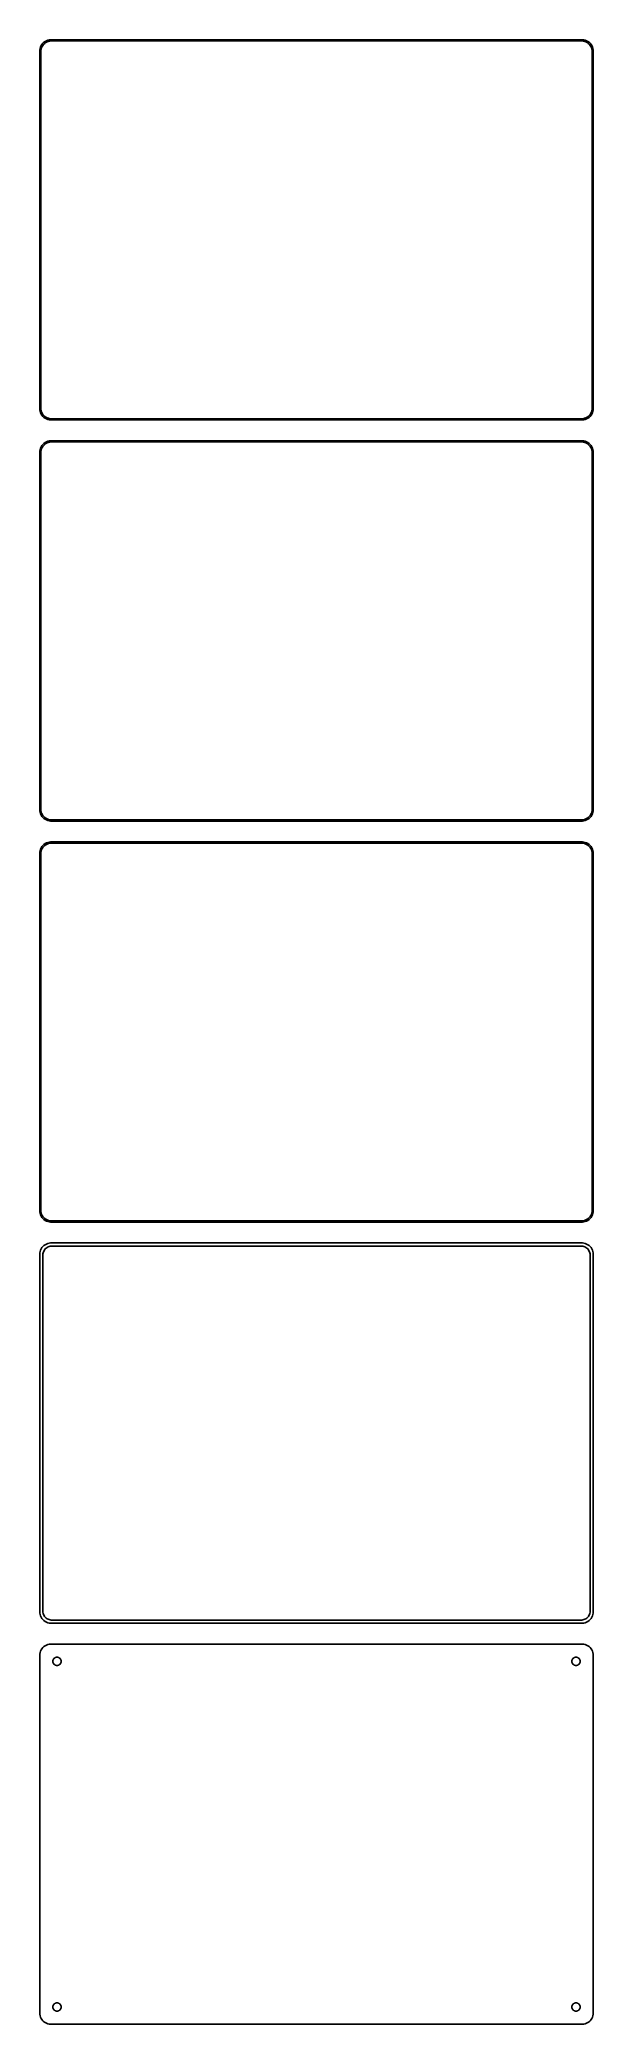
# Model space of a CAD drawing. Header units: metres. Extents: x -120 to 120, y 614 to 1474.
import ezdxf

# ---------------------------------------------------------------- set-up
doc = ezdxf.new("R2010")
doc.units = ezdxf.units.M

msp = doc.modelspace()

# ---------------------------------------------------------------- linework, layer by layer
for p, q in [((-119.045, 1472.44), (-119.382, 1471.91)), ((-118.645, 1472.92), (-119.045, 1472.44)), ((-118.187, 1473.35), (-118.645, 1472.92)), ((-118.593, 1472.04), (-118.213, 1472.5)), ((-118.213, 1472.5), (-117.778, 1472.91)), ((-117.679, 1473.72), (-118.187, 1473.35)), ((-117.778, 1472.91), (-117.295, 1473.26)), ((-117.129, 1474.02), (-117.679, 1473.72)), ((-117.295, 1473.26), (-116.772, 1473.55)), ((-116.545, 1474.26), (-117.129, 1474.02)), ((-116.772, 1473.55), (-116.218, 1473.77)), ((-115.937, 1474.41), (-116.545, 1474.26)), ((-116.218, 1473.77), (-115.64, 1473.92)), ((-115.314, 1474.49), (-115.937, 1474.41)), ((-115.64, 1473.92), (-115.048, 1473.99)), ((115.314, 1474.49), (-115.314, 1474.49)), ((-115.048, 1473.99), (115.048, 1473.99)), ((115.048, 1473.99), (115.64, 1473.92)), ((115.937, 1474.41), (115.314, 1474.49)), ((115.64, 1473.92), (116.218, 1473.77)), ((116.545, 1474.26), (115.937, 1474.41)), ((116.218, 1473.77), (116.772, 1473.55)), ((117.129, 1474.02), (116.545, 1474.26)), ((116.772, 1473.55), (117.295, 1473.26)), ((117.679, 1473.72), (117.129, 1474.02)), ((117.295, 1473.26), (117.778, 1472.91)), ((118.187, 1473.35), (117.679, 1473.72)), ((117.778, 1472.91), (118.213, 1472.5)), ((118.645, 1472.92), (118.187, 1473.35)), ((118.213, 1472.5), (118.593, 1472.04)), ((119.045, 1472.44), (118.645, 1472.92)), ((119.382, 1471.91), (119.045, 1472.44)), ((-119.961, 1470.13), (-120, 1469.5)), ((-120, 1469.5), (-120, 1314.5)), ((-119.843, 1470.74), (-119.961, 1470.13)), ((-119.649, 1471.34), (-119.843, 1470.74)), ((-119.382, 1471.91), (-119.649, 1471.34)), ((-119.5, 1469.25), (-119.463, 1469.85)), ((-119.5, 1314.75), (-119.5, 1469.25)), ((-119.463, 1469.85), (-119.351, 1470.43)), ((-119.351, 1470.43), (-119.166, 1471)), ((-119.166, 1471), (-118.912, 1471.54)), ((-118.912, 1471.54), (-118.593, 1472.04)), ((118.593, 1472.04), (118.912, 1471.54)), ((118.912, 1471.54), (119.166, 1471)), ((119.166, 1471), (119.351, 1470.43)), ((119.351, 1470.43), (119.463, 1469.85)), ((119.649, 1471.34), (119.382, 1471.91)), ((119.463, 1469.85), (119.5, 1469.25)), ((119.5, 1469.25), (119.5, 1314.75)), ((119.843, 1470.74), (119.649, 1471.34)), ((119.961, 1470.13), (119.843, 1470.74)), ((120, 1469.5), (119.961, 1470.13)), ((120, 1314.5), (120, 1469.5)), ((-120, 1314.5), (-119.961, 1313.87)), ((-119.961, 1313.87), (-119.843, 1313.26)), ((-119.843, 1313.26), (-119.649, 1312.66)), ((-119.649, 1312.66), (-119.382, 1312.09)), ((-119.463, 1314.15), (-119.5, 1314.75)), ((-119.351, 1313.57), (-119.463, 1314.15)), ((-119.382, 1312.09), (-119.045, 1311.56)), ((-119.166, 1313), (-119.351, 1313.57)), ((-118.912, 1312.46), (-119.166, 1313)), ((-119.045, 1311.56), (-118.645, 1311.08)), ((-118.593, 1311.96), (-118.912, 1312.46)), ((-118.645, 1311.08), (-118.187, 1310.65)), ((-118.213, 1311.5), (-118.593, 1311.96)), ((-117.778, 1311.09), (-118.213, 1311.5)), ((-118.187, 1310.65), (-117.679, 1310.28)), ((-117.295, 1310.74), (-117.778, 1311.09)), ((-117.679, 1310.28), (-117.129, 1309.98)), ((-116.772, 1310.45), (-117.295, 1310.74)), ((-117.129, 1309.98), (-116.545, 1309.74)), ((-116.218, 1310.23), (-116.772, 1310.45)), ((-116.545, 1309.74), (-115.937, 1309.59)), ((-115.64, 1310.08), (-116.218, 1310.23)), ((-115.937, 1309.59), (-115.314, 1309.51)), ((-115.048, 1310.01), (-115.64, 1310.08)), ((-115.314, 1309.51), (115.314, 1309.51)), ((115.048, 1310.01), (-115.048, 1310.01)), ((115.64, 1310.08), (115.048, 1310.01)), ((115.314, 1309.51), (115.937, 1309.59)), ((116.218, 1310.23), (115.64, 1310.08)), ((115.937, 1309.59), (116.545, 1309.74)), ((116.772, 1310.45), (116.218, 1310.23)), ((116.545, 1309.74), (117.129, 1309.98)), ((117.295, 1310.74), (116.772, 1310.45)), ((117.129, 1309.98), (117.679, 1310.28)), ((117.778, 1311.09), (117.295, 1310.74)), ((117.679, 1310.28), (118.187, 1310.65)), ((118.213, 1311.5), (117.778, 1311.09)), ((118.187, 1310.65), (118.645, 1311.08)), ((118.593, 1311.96), (118.213, 1311.5)), ((118.912, 1312.46), (118.593, 1311.96)), ((118.645, 1311.08), (119.045, 1311.56)), ((119.166, 1313), (118.912, 1312.46)), ((119.045, 1311.56), (119.382, 1312.09)), ((119.351, 1313.57), (119.166, 1313)), ((119.463, 1314.15), (119.351, 1313.57)), ((119.382, 1312.09), (119.649, 1312.66)), ((119.5, 1314.75), (119.463, 1314.15)), ((119.649, 1312.66), (119.843, 1313.26)), ((119.843, 1313.26), (119.961, 1313.87)), ((119.961, 1313.87), (120, 1314.5)), ((-116.545, 1300.26), (-117.129, 1300.02)), ((-115.937, 1300.41), (-116.545, 1300.26)), ((-115.314, 1300.49), (-115.937, 1300.41)), ((115.314, 1300.49), (-115.314, 1300.49)), ((115.937, 1300.41), (115.314, 1300.49)), ((116.545, 1300.26), (115.937, 1300.41)), ((117.129, 1300.02), (116.545, 1300.26)), ((-119.961, 1296.13), (-120, 1295.5)), ((-120, 1295.5), (-120, 1140.5)), ((-119.843, 1296.74), (-119.961, 1296.13)), ((-119.649, 1297.34), (-119.843, 1296.74)), ((-119.382, 1297.91), (-119.649, 1297.34)), ((-119.5, 1295.25), (-119.463, 1295.85)), ((-119.5, 1140.75), (-119.5, 1295.25)), ((-119.463, 1295.85), (-119.351, 1296.43)), ((-119.045, 1298.44), (-119.382, 1297.91)), ((-119.351, 1296.43), (-119.166, 1297)), ((-119.166, 1297), (-118.912, 1297.54)), ((-118.645, 1298.92), (-119.045, 1298.44)), ((-118.912, 1297.54), (-118.593, 1298.04)), ((-118.187, 1299.35), (-118.645, 1298.92)), ((-118.593, 1298.04), (-118.213, 1298.5)), ((-118.213, 1298.5), (-117.778, 1298.91)), ((-117.679, 1299.72), (-118.187, 1299.35)), ((-117.778, 1298.91), (-117.295, 1299.26)), ((-117.129, 1300.02), (-117.679, 1299.72)), ((-117.295, 1299.26), (-116.772, 1299.55)), ((-116.772, 1299.55), (-116.218, 1299.77)), ((-116.218, 1299.77), (-115.64, 1299.92)), ((-115.64, 1299.92), (-115.048, 1299.99)), ((-115.048, 1299.99), (115.048, 1299.99)), ((115.048, 1299.99), (115.64, 1299.92)), ((115.64, 1299.92), (116.218, 1299.77)), ((116.218, 1299.77), (116.772, 1299.55)), ((116.772, 1299.55), (117.295, 1299.26)), ((117.679, 1299.72), (117.129, 1300.02)), ((117.295, 1299.26), (117.778, 1298.91)), ((118.187, 1299.35), (117.679, 1299.72)), ((117.778, 1298.91), (118.213, 1298.5)), ((118.645, 1298.92), (118.187, 1299.35)), ((118.213, 1298.5), (118.593, 1298.04)), ((118.593, 1298.04), (118.912, 1297.54)), ((119.045, 1298.44), (118.645, 1298.92)), ((118.912, 1297.54), (119.166, 1297)), ((119.382, 1297.91), (119.045, 1298.44)), ((119.166, 1297), (119.351, 1296.43)), ((119.351, 1296.43), (119.463, 1295.85)), ((119.649, 1297.34), (119.382, 1297.91)), ((119.463, 1295.85), (119.5, 1295.25)), ((119.5, 1295.25), (119.5, 1140.75)), ((119.843, 1296.74), (119.649, 1297.34)), ((119.961, 1296.13), (119.843, 1296.74)), ((120, 1295.5), (119.961, 1296.13)), ((120, 1140.5), (120, 1295.5)), ((-120, 1140.5), (-119.961, 1139.87)), ((-119.961, 1139.87), (-119.843, 1139.26)), ((-119.843, 1139.26), (-119.649, 1138.66)), ((-119.649, 1138.66), (-119.382, 1138.09)), ((-119.463, 1140.15), (-119.5, 1140.75)), ((-119.351, 1139.57), (-119.463, 1140.15)), ((-119.382, 1138.09), (-119.045, 1137.56)), ((-119.166, 1139), (-119.351, 1139.57)), ((-118.912, 1138.46), (-119.166, 1139)), ((-119.045, 1137.56), (-118.645, 1137.08)), ((-118.593, 1137.96), (-118.912, 1138.46)), ((-118.645, 1137.08), (-118.187, 1136.65)), ((-118.213, 1137.5), (-118.593, 1137.96)), ((-117.778, 1137.09), (-118.213, 1137.5)), ((-118.187, 1136.65), (-117.679, 1136.28)), ((-117.295, 1136.74), (-117.778, 1137.09)), ((-116.772, 1136.45), (-117.295, 1136.74)), ((117.295, 1136.74), (116.772, 1136.45)), ((117.778, 1137.09), (117.295, 1136.74)), ((117.679, 1136.28), (118.187, 1136.65)), ((118.213, 1137.5), (117.778, 1137.09)), ((118.187, 1136.65), (118.645, 1137.08)), ((118.593, 1137.96), (118.213, 1137.5)), ((118.912, 1138.46), (118.593, 1137.96)), ((118.645, 1137.08), (119.045, 1137.56)), ((119.166, 1139), (118.912, 1138.46)), ((119.045, 1137.56), (119.382, 1138.09)), ((119.351, 1139.57), (119.166, 1139)), ((119.463, 1140.15), (119.351, 1139.57)), ((119.382, 1138.09), (119.649, 1138.66)), ((119.5, 1140.75), (119.463, 1140.15)), ((119.649, 1138.66), (119.843, 1139.26)), ((119.843, 1139.26), (119.961, 1139.87)), ((119.961, 1139.87), (120, 1140.5)), ((-117.679, 1136.28), (-117.129, 1135.98)), ((-117.129, 1135.98), (-116.545, 1135.74)), ((-116.218, 1136.23), (-116.772, 1136.45)), ((-116.545, 1135.74), (-115.937, 1135.59)), ((-115.64, 1136.08), (-116.218, 1136.23)), ((-115.937, 1135.59), (-115.314, 1135.51)), ((-115.048, 1136.01), (-115.64, 1136.08)), ((-115.314, 1135.51), (115.314, 1135.51)), ((115.048, 1136.01), (-115.048, 1136.01)), ((115.64, 1136.08), (115.048, 1136.01)), ((115.314, 1135.51), (115.937, 1135.59)), ((116.218, 1136.23), (115.64, 1136.08)), ((115.937, 1135.59), (116.545, 1135.74)), ((116.772, 1136.45), (116.218, 1136.23)), ((116.545, 1135.74), (117.129, 1135.98)), ((117.129, 1135.98), (117.679, 1136.28)), ((-119.961, 1122.13), (-120, 1121.5)), ((-120, 1121.5), (-120, 966.5)), ((-119.843, 1122.74), (-119.961, 1122.13)), ((-119.649, 1123.34), (-119.843, 1122.74)), ((-119.382, 1123.91), (-119.649, 1123.34)), ((-119.5, 1121.25), (-119.463, 1121.85)), ((-119.5, 966.75), (-119.5, 1121.25)), ((-119.463, 1121.85), (-119.351, 1122.43)), ((-119.045, 1124.44), (-119.382, 1123.91)), ((-119.351, 1122.43), (-119.166, 1123)), ((-119.166, 1123), (-118.912, 1123.54)), ((-118.645, 1124.92), (-119.045, 1124.44)), ((-118.912, 1123.54), (-118.593, 1124.04)), ((-118.187, 1125.35), (-118.645, 1124.92)), ((-118.593, 1124.04), (-118.213, 1124.5)), ((-118.213, 1124.5), (-117.778, 1124.91)), ((-117.679, 1125.72), (-118.187, 1125.35)), ((-117.778, 1124.91), (-117.295, 1125.26)), ((-117.129, 1126.02), (-117.679, 1125.72)), ((-117.295, 1125.26), (-116.772, 1125.55)), ((-116.545, 1126.26), (-117.129, 1126.02)), ((-116.772, 1125.55), (-116.218, 1125.77)), ((-115.937, 1126.41), (-116.545, 1126.26)), ((-116.218, 1125.77), (-115.64, 1125.92)), ((-115.314, 1126.49), (-115.937, 1126.41)), ((-115.64, 1125.92), (-115.048, 1125.99)), ((115.314, 1126.49), (-115.314, 1126.49)), ((-115.048, 1125.99), (115.048, 1125.99)), ((115.048, 1125.99), (115.64, 1125.92)), ((115.937, 1126.41), (115.314, 1126.49)), ((115.64, 1125.92), (116.218, 1125.77)), ((116.545, 1126.26), (115.937, 1126.41)), ((116.218, 1125.77), (116.772, 1125.55)), ((117.129, 1126.02), (116.545, 1126.26)), ((116.772, 1125.55), (117.295, 1125.26)), ((117.679, 1125.72), (117.129, 1126.02)), ((117.295, 1125.26), (117.778, 1124.91)), ((118.187, 1125.35), (117.679, 1125.72)), ((117.778, 1124.91), (118.213, 1124.5)), ((118.645, 1124.92), (118.187, 1125.35)), ((118.213, 1124.5), (118.593, 1124.04)), ((118.593, 1124.04), (118.912, 1123.54)), ((119.045, 1124.44), (118.645, 1124.92)), ((118.912, 1123.54), (119.166, 1123)), ((119.382, 1123.91), (119.045, 1124.44)), ((119.166, 1123), (119.351, 1122.43)), ((119.351, 1122.43), (119.463, 1121.85)), ((119.649, 1123.34), (119.382, 1123.91)), ((119.463, 1121.85), (119.5, 1121.25)), ((119.5, 1121.25), (119.5, 966.75)), ((119.843, 1122.74), (119.649, 1123.34)), ((119.961, 1122.13), (119.843, 1122.74)), ((120, 1121.5), (119.961, 1122.13)), ((120, 966.5), (120, 1121.5)), ((-120, 966.5), (-119.961, 965.873)), ((-119.961, 965.873), (-119.843, 965.257)), ((-119.843, 965.257), (-119.649, 964.659)), ((-119.649, 964.659), (-119.382, 964.091)), ((-119.463, 966.155), (-119.5, 966.75)), ((-119.351, 965.569), (-119.463, 966.155)), ((-119.166, 965.001), (-119.351, 965.569)), ((-118.912, 964.462), (-119.166, 965.001)), ((-118.593, 963.958), (-118.912, 964.462)), ((118.912, 964.462), (118.593, 963.958)), ((119.166, 965.001), (118.912, 964.462)), ((119.351, 965.569), (119.166, 965.001)), ((119.463, 966.155), (119.351, 965.569)), ((119.382, 964.091), (119.649, 964.659)), ((119.5, 966.75), (119.463, 966.155)), ((119.649, 964.659), (119.843, 965.257)), ((119.843, 965.257), (119.961, 965.873)), ((119.961, 965.873), (120, 966.5)), ((-119.382, 964.091), (-119.045, 963.561)), ((-119.045, 963.561), (-118.645, 963.077)), ((-118.645, 963.077), (-118.187, 962.647)), ((-118.213, 963.498), (-118.593, 963.958)), ((-117.778, 963.09), (-118.213, 963.498)), ((-118.187, 962.647), (-117.679, 962.278)), ((-117.295, 962.739), (-117.778, 963.09)), ((-117.679, 962.278), (-117.129, 961.976)), ((-116.772, 962.452), (-117.295, 962.739)), ((-117.129, 961.976), (-116.545, 961.745)), ((-116.218, 962.232), (-116.772, 962.452)), ((-116.545, 961.745), (-115.937, 961.589)), ((-115.64, 962.084), (-116.218, 962.232)), ((-115.937, 961.589), (-115.314, 961.51)), ((-115.048, 962.009), (-115.64, 962.084)), ((-115.314, 961.51), (115.314, 961.51)), ((115.048, 962.009), (-115.048, 962.009)), ((115.64, 962.084), (115.048, 962.009)), ((115.314, 961.51), (115.937, 961.589)), ((116.218, 962.232), (115.64, 962.084)), ((115.937, 961.589), (116.545, 961.745)), ((116.772, 962.452), (116.218, 962.232)), ((116.545, 961.745), (117.129, 961.976)), ((117.295, 962.739), (116.772, 962.452)), ((117.129, 961.976), (117.679, 962.278)), ((117.778, 963.09), (117.295, 962.739)), ((117.679, 962.278), (118.187, 962.647)), ((118.213, 963.498), (117.778, 963.09)), ((118.187, 962.647), (118.645, 963.077)), ((118.593, 963.958), (118.213, 963.498)), ((118.645, 963.077), (119.045, 963.561)), ((119.045, 963.561), (119.382, 964.091)), ((-119.961, 948.127), (-120, 947.5)), ((-120, 947.5), (-120, 792.5)), ((-119.843, 948.743), (-119.961, 948.127)), ((-119.649, 949.341), (-119.843, 948.743)), ((-119.382, 949.909), (-119.649, 949.341)), ((-119.045, 950.439), (-119.382, 949.909)), ((-118.645, 950.923), (-119.045, 950.439)), ((-118.187, 951.353), (-118.645, 950.923)), ((-118.619, 947.25), (-118.589, 947.735)), ((-118.619, 792.75), (-118.619, 947.25)), ((-118.589, 947.735), (-118.498, 948.212)), ((-118.498, 948.212), (-118.348, 948.674)), ((-118.348, 948.674), (-118.141, 949.114)), ((-117.679, 951.722), (-118.187, 951.353)), ((-118.141, 949.114), (-117.88, 949.524)), ((-117.88, 949.524), (-117.571, 949.899)), ((-117.129, 952.024), (-117.679, 951.722)), ((-117.571, 949.899), (-117.216, 950.231)), ((-117.216, 950.231), (-116.823, 950.517)), ((-116.545, 952.255), (-117.129, 952.024)), ((-116.823, 950.517), (-116.398, 950.751)), ((-115.937, 952.411), (-116.545, 952.255)), ((-116.398, 950.751), (-115.946, 950.93)), ((-115.946, 950.93), (-115.475, 951.051)), ((-115.314, 952.49), (-115.937, 952.411)), ((-115.475, 951.051), (-114.993, 951.112)), ((115.314, 952.49), (-115.314, 952.49)), ((-114.993, 951.112), (114.993, 951.112)), ((114.993, 951.112), (115.475, 951.051)), ((115.937, 952.411), (115.314, 952.49)), ((115.475, 951.051), (115.946, 950.93)), ((116.545, 952.255), (115.937, 952.411)), ((115.946, 950.93), (116.398, 950.751)), ((116.398, 950.751), (116.823, 950.517)), ((117.129, 952.024), (116.545, 952.255)), ((116.823, 950.517), (117.216, 950.231)), ((117.679, 951.722), (117.129, 952.024)), ((117.216, 950.231), (117.571, 949.899)), ((117.571, 949.899), (117.88, 949.524)), ((118.187, 951.353), (117.679, 951.722)), ((117.88, 949.524), (118.141, 949.114)), ((118.141, 949.114), (118.348, 948.674)), ((118.645, 950.923), (118.187, 951.353)), ((118.348, 948.674), (118.498, 948.212)), ((118.498, 948.212), (118.589, 947.735)), ((118.589, 947.735), (118.619, 947.25)), ((118.619, 947.25), (118.619, 792.75)), ((119.045, 950.439), (118.645, 950.923)), ((119.382, 949.909), (119.045, 950.439)), ((119.649, 949.341), (119.382, 949.909)), ((119.843, 948.743), (119.649, 949.341)), ((119.961, 948.127), (119.843, 948.743)), ((120, 947.5), (119.961, 948.127)), ((120, 792.5), (120, 947.5)), ((-120, 792.5), (-119.961, 791.873)), ((-118.589, 792.265), (-118.619, 792.75)), ((-118.498, 791.788), (-118.589, 792.265)), ((118.589, 792.265), (118.498, 791.788)), ((118.619, 792.75), (118.589, 792.265)), ((119.961, 791.873), (120, 792.5)), ((-119.961, 791.873), (-119.843, 791.257)), ((-119.843, 791.257), (-119.649, 790.659)), ((-119.649, 790.659), (-119.382, 790.091)), ((-119.382, 790.091), (-119.045, 789.561)), ((-119.045, 789.561), (-118.645, 789.077)), ((-118.645, 789.077), (-118.187, 788.647)), ((-118.348, 791.326), (-118.498, 791.788)), ((-118.141, 790.886), (-118.348, 791.326)), ((-118.187, 788.647), (-117.679, 788.278)), ((-117.88, 790.476), (-118.141, 790.886)), ((-117.571, 790.101), (-117.88, 790.476)), ((-117.679, 788.278), (-117.129, 787.976)), ((-117.216, 789.769), (-117.571, 790.101)), ((-116.823, 789.483), (-117.216, 789.769)), ((-117.129, 787.976), (-116.545, 787.745)), ((-116.398, 789.249), (-116.823, 789.483)), ((-116.545, 787.745), (-115.937, 787.589)), ((-115.946, 789.07), (-116.398, 789.249)), ((-115.475, 788.949), (-115.946, 789.07)), ((-115.937, 787.589), (-115.314, 787.51)), ((-114.993, 788.888), (-115.475, 788.949)), ((-115.314, 787.51), (115.314, 787.51)), ((114.993, 788.888), (-114.993, 788.888)), ((115.475, 788.949), (114.993, 788.888)), ((115.314, 787.51), (115.937, 787.589)), ((115.946, 789.07), (115.475, 788.949)), ((115.937, 787.589), (116.545, 787.745)), ((116.398, 789.249), (115.946, 789.07)), ((116.823, 789.483), (116.398, 789.249)), ((116.545, 787.745), (117.129, 787.976)), ((117.216, 789.769), (116.823, 789.483)), ((117.129, 787.976), (117.679, 788.278)), ((117.571, 790.101), (117.216, 789.769)), ((117.88, 790.476), (117.571, 790.101)), ((117.679, 788.278), (118.187, 788.647)), ((118.141, 790.886), (117.88, 790.476)), ((118.348, 791.326), (118.141, 790.886)), ((118.187, 788.647), (118.645, 789.077)), ((118.498, 791.788), (118.348, 791.326)), ((118.645, 789.077), (119.045, 789.561)), ((119.045, 789.561), (119.382, 790.091)), ((119.382, 790.091), (119.649, 790.659)), ((119.649, 790.659), (119.843, 791.257)), ((119.843, 791.257), (119.961, 791.873)), ((-119.649, 775.341), (-119.843, 774.743)), ((-119.382, 775.909), (-119.649, 775.341)), ((-119.045, 776.439), (-119.382, 775.909)), ((-118.645, 776.923), (-119.045, 776.439)), ((-118.187, 777.353), (-118.645, 776.923)), ((-117.679, 777.722), (-118.187, 777.353)), ((-117.129, 778.024), (-117.679, 777.722)), ((-116.545, 778.255), (-117.129, 778.024)), ((-115.937, 778.411), (-116.545, 778.255)), ((-115.314, 778.49), (-115.937, 778.411)), ((115.314, 778.49), (-115.314, 778.49)), ((115.937, 778.411), (115.314, 778.49)), ((116.545, 778.255), (115.937, 778.411)), ((117.129, 778.024), (116.545, 778.255)), ((117.679, 777.722), (117.129, 778.024)), ((118.187, 777.353), (117.679, 777.722)), ((118.645, 776.923), (118.187, 777.353)), ((119.045, 776.439), (118.645, 776.923)), ((119.382, 775.909), (119.045, 776.439)), ((119.649, 775.341), (119.382, 775.909)), ((119.843, 774.743), (119.649, 775.341)), ((-119.961, 774.127), (-120, 773.5)), ((-120, 773.5), (-120, 618.5)), ((-119.843, 774.743), (-119.961, 774.127)), ((-114.3, 771), (-114.286, 771.226)), ((-114.286, 770.774), (-114.3, 771)), ((-114.286, 771.226), (-114.243, 771.448)), ((-114.243, 770.552), (-114.286, 770.774)), ((-114.243, 771.448), (-114.174, 771.663)), ((-114.174, 770.337), (-114.243, 770.552)), ((-114.174, 771.663), (-114.077, 771.867)), ((-114.077, 770.133), (-114.174, 770.337)), ((-114.077, 771.867), (-113.956, 772.058)), ((-113.956, 769.942), (-114.077, 770.133)), ((-113.956, 772.058), (-113.812, 772.232)), ((-113.812, 769.768), (-113.956, 769.942)), ((-113.812, 772.232), (-113.647, 772.387)), ((-113.647, 769.613), (-113.812, 769.768)), ((-113.647, 772.387), (-113.464, 772.52)), ((-113.464, 769.48), (-113.647, 769.613)), ((-113.464, 772.52), (-113.266, 772.629)), ((-113.266, 769.371), (-113.464, 769.48)), ((-113.266, 772.629), (-113.056, 772.712)), ((-113.056, 769.288), (-113.266, 769.371)), ((-113.056, 772.712), (-112.837, 772.768)), ((-112.837, 769.232), (-113.056, 769.288)), ((-112.837, 772.768), (-112.613, 772.796)), ((-112.613, 769.204), (-112.837, 769.232)), ((-112.613, 772.796), (-112.387, 772.796)), ((-112.387, 769.204), (-112.613, 769.204)), ((-112.387, 772.796), (-112.163, 772.768)), ((-112.163, 769.232), (-112.387, 769.204)), ((-112.163, 772.768), (-111.944, 772.712)), ((-111.944, 769.288), (-112.163, 769.232)), ((-111.944, 772.712), (-111.734, 772.629)), ((-111.734, 769.371), (-111.944, 769.288)), ((-111.734, 772.629), (-111.536, 772.52)), ((-111.536, 769.48), (-111.734, 769.371)), ((-111.536, 772.52), (-111.353, 772.387)), ((-111.353, 769.613), (-111.536, 769.48)), ((-111.353, 772.387), (-111.188, 772.232)), ((-111.188, 769.768), (-111.353, 769.613)), ((-111.188, 772.232), (-111.044, 772.058)), ((-111.044, 769.942), (-111.188, 769.768)), ((-111.044, 772.058), (-110.923, 771.867)), ((-110.923, 770.133), (-111.044, 769.942)), ((-110.923, 771.867), (-110.826, 771.663)), ((-110.826, 770.337), (-110.923, 770.133)), ((-110.826, 771.663), (-110.757, 771.448)), ((-110.757, 770.552), (-110.826, 770.337)), ((-110.757, 771.448), (-110.714, 771.226)), ((-110.714, 770.774), (-110.757, 770.552)), ((-110.714, 771.226), (-110.7, 771)), ((-110.7, 771), (-110.714, 770.774)), ((110.7, 771), (110.714, 771.226)), ((110.714, 770.774), (110.7, 771)), ((110.714, 771.226), (110.757, 771.448)), ((110.757, 770.552), (110.714, 770.774)), ((110.757, 771.448), (110.826, 771.663)), ((110.826, 770.337), (110.757, 770.552)), ((110.826, 771.663), (110.923, 771.867)), ((110.923, 770.133), (110.826, 770.337)), ((110.923, 771.867), (111.044, 772.058)), ((111.044, 769.942), (110.923, 770.133)), ((111.044, 772.058), (111.188, 772.232)), ((111.188, 769.768), (111.044, 769.942)), ((111.188, 772.232), (111.353, 772.387)), ((111.353, 769.613), (111.188, 769.768)), ((111.353, 772.387), (111.536, 772.52)), ((111.536, 769.48), (111.353, 769.613)), ((111.536, 772.52), (111.734, 772.629)), ((111.734, 769.371), (111.536, 769.48)), ((111.734, 772.629), (111.944, 772.712)), ((111.944, 769.288), (111.734, 769.371)), ((111.944, 772.712), (112.163, 772.768)), ((112.163, 769.232), (111.944, 769.288)), ((112.163, 772.768), (112.387, 772.796)), ((112.387, 769.204), (112.163, 769.232)), ((112.387, 772.796), (112.613, 772.796)), ((112.613, 769.204), (112.387, 769.204)), ((112.613, 772.796), (112.837, 772.768)), ((112.837, 769.232), (112.613, 769.204)), ((112.837, 772.768), (113.056, 772.712)), ((113.056, 769.288), (112.837, 769.232)), ((113.056, 772.712), (113.266, 772.629)), ((113.266, 769.371), (113.056, 769.288)), ((113.266, 772.629), (113.464, 772.52)), ((113.464, 769.48), (113.266, 769.371)), ((113.464, 772.52), (113.647, 772.387)), ((113.647, 769.613), (113.464, 769.48)), ((113.647, 772.387), (113.812, 772.232)), ((113.812, 769.768), (113.647, 769.613)), ((113.812, 772.232), (113.956, 772.058)), ((113.956, 769.942), (113.812, 769.768)), ((113.956, 772.058), (114.077, 771.867)), ((114.077, 770.133), (113.956, 769.942)), ((114.077, 771.867), (114.174, 771.663)), ((114.174, 770.337), (114.077, 770.133)), ((114.174, 771.663), (114.243, 771.448)), ((114.243, 770.552), (114.174, 770.337)), ((114.243, 771.448), (114.286, 771.226)), ((114.286, 770.774), (114.243, 770.552)), ((114.286, 771.226), (114.3, 771)), ((114.3, 771), (114.286, 770.774)), ((119.961, 774.127), (119.843, 774.743)), ((120, 773.5), (119.961, 774.127)), ((120, 618.5), (120, 773.5)), ((-114.3, 621), (-114.286, 621.226)), ((-114.286, 620.774), (-114.3, 621)), ((-114.286, 621.226), (-114.243, 621.448)), ((-114.243, 620.552), (-114.286, 620.774)), ((-114.243, 621.448), (-114.174, 621.663)), ((-114.174, 620.337), (-114.243, 620.552)), ((-114.174, 621.663), (-114.077, 621.867)), ((-114.077, 620.133), (-114.174, 620.337)), ((-114.077, 621.867), (-113.956, 622.058)), ((-113.956, 619.942), (-114.077, 620.133)), ((-113.956, 622.058), (-113.812, 622.232)), ((-113.812, 619.768), (-113.956, 619.942)), ((-113.812, 622.232), (-113.647, 622.387)), ((-113.647, 622.387), (-113.464, 622.52)), ((-113.464, 622.52), (-113.266, 622.629)), ((-113.266, 622.629), (-113.056, 622.712)), ((-113.056, 622.712), (-112.837, 622.768)), ((-112.837, 622.768), (-112.613, 622.796)), ((-112.613, 622.796), (-112.387, 622.796)), ((-112.387, 622.796), (-112.163, 622.768)), ((-112.163, 622.768), (-111.944, 622.712)), ((-111.944, 622.712), (-111.734, 622.629)), ((-111.734, 622.629), (-111.536, 622.52)), ((-111.536, 622.52), (-111.353, 622.387)), ((-111.353, 622.387), (-111.188, 622.232)), ((-111.188, 622.232), (-111.044, 622.058)), ((-111.044, 619.942), (-111.188, 619.768)), ((-111.044, 622.058), (-110.923, 621.867)), ((-110.923, 620.133), (-111.044, 619.942)), ((-110.923, 621.867), (-110.826, 621.663)), ((-110.826, 620.337), (-110.923, 620.133)), ((-110.826, 621.663), (-110.757, 621.448)), ((-110.757, 620.552), (-110.826, 620.337)), ((-110.757, 621.448), (-110.714, 621.226)), ((-110.714, 620.774), (-110.757, 620.552)), ((-110.714, 621.226), (-110.7, 621)), ((-110.7, 621), (-110.714, 620.774)), ((110.7, 621), (110.714, 621.226)), ((110.714, 620.774), (110.7, 621)), ((110.714, 621.226), (110.757, 621.448)), ((110.757, 620.552), (110.714, 620.774)), ((110.757, 621.448), (110.826, 621.663)), ((110.826, 620.337), (110.757, 620.552)), ((110.826, 621.663), (110.923, 621.867)), ((110.923, 620.133), (110.826, 620.337)), ((110.923, 621.867), (111.044, 622.058)), ((111.044, 619.942), (110.923, 620.133)), ((111.044, 622.058), (111.188, 622.232)), ((111.188, 619.768), (111.044, 619.942)), ((111.188, 622.232), (111.353, 622.387)), ((111.353, 622.387), (111.536, 622.52)), ((111.536, 622.52), (111.734, 622.629)), ((111.734, 622.629), (111.944, 622.712)), ((111.944, 622.712), (112.163, 622.768)), ((112.163, 622.768), (112.387, 622.796)), ((112.387, 622.796), (112.613, 622.796)), ((112.613, 622.796), (112.837, 622.768)), ((112.837, 622.768), (113.056, 622.712)), ((113.056, 622.712), (113.266, 622.629)), ((113.266, 622.629), (113.464, 622.52)), ((113.464, 622.52), (113.647, 622.387)), ((113.647, 622.387), (113.812, 622.232)), ((113.812, 622.232), (113.956, 622.058)), ((113.956, 619.942), (113.812, 619.768)), ((113.956, 622.058), (114.077, 621.867)), ((114.077, 620.133), (113.956, 619.942)), ((114.077, 621.867), (114.174, 621.663)), ((114.174, 620.337), (114.077, 620.133)), ((114.174, 621.663), (114.243, 621.448)), ((114.243, 620.552), (114.174, 620.337)), ((114.243, 621.448), (114.286, 621.226)), ((114.286, 620.774), (114.243, 620.552)), ((114.286, 621.226), (114.3, 621)), ((114.3, 621), (114.286, 620.774)), ((-120, 618.5), (-119.961, 617.873)), ((-119.961, 617.873), (-119.843, 617.257)), ((-119.843, 617.257), (-119.649, 616.659)), ((-119.649, 616.659), (-119.382, 616.091)), ((-119.382, 616.091), (-119.045, 615.561)), ((-119.045, 615.561), (-118.645, 615.077)), ((-118.645, 615.077), (-118.187, 614.647)), ((-118.187, 614.647), (-117.679, 614.278)), ((-117.679, 614.278), (-117.129, 613.976)), ((-117.129, 613.976), (-116.545, 613.745)), ((-116.545, 613.745), (-115.937, 613.589)), ((-115.937, 613.589), (-115.314, 613.51)), ((-115.314, 613.51), (115.314, 613.51)), ((-113.647, 619.613), (-113.812, 619.768)), ((-113.464, 619.48), (-113.647, 619.613)), ((-113.266, 619.371), (-113.464, 619.48)), ((-113.056, 619.288), (-113.266, 619.371)), ((-112.837, 619.232), (-113.056, 619.288)), ((-112.613, 619.204), (-112.837, 619.232)), ((-112.387, 619.204), (-112.613, 619.204)), ((-112.163, 619.232), (-112.387, 619.204)), ((-111.944, 619.288), (-112.163, 619.232)), ((-111.734, 619.371), (-111.944, 619.288)), ((-111.536, 619.48), (-111.734, 619.371)), ((-111.353, 619.613), (-111.536, 619.48)), ((-111.188, 619.768), (-111.353, 619.613)), ((111.353, 619.613), (111.188, 619.768)), ((111.536, 619.48), (111.353, 619.613)), ((111.734, 619.371), (111.536, 619.48)), ((111.944, 619.288), (111.734, 619.371)), ((112.163, 619.232), (111.944, 619.288)), ((112.387, 619.204), (112.163, 619.232)), ((112.613, 619.204), (112.387, 619.204)), ((112.837, 619.232), (112.613, 619.204)), ((113.056, 619.288), (112.837, 619.232)), ((113.266, 619.371), (113.056, 619.288)), ((113.464, 619.48), (113.266, 619.371)), ((113.647, 619.613), (113.464, 619.48)), ((113.812, 619.768), (113.647, 619.613)), ((115.314, 613.51), (115.937, 613.589)), ((115.937, 613.589), (116.545, 613.745)), ((116.545, 613.745), (117.129, 613.976)), ((117.129, 613.976), (117.679, 614.278)), ((117.679, 614.278), (118.187, 614.647)), ((118.187, 614.647), (118.645, 615.077)), ((118.645, 615.077), (119.045, 615.561)), ((119.045, 615.561), (119.382, 616.091)), ((119.382, 616.091), (119.649, 616.659)), ((119.649, 616.659), (119.843, 617.257)), ((119.843, 617.257), (119.961, 617.873)), ((119.961, 617.873), (120, 618.5))]:
    msp.add_line(p, q)

doc.saveas('drawing.dxf')
